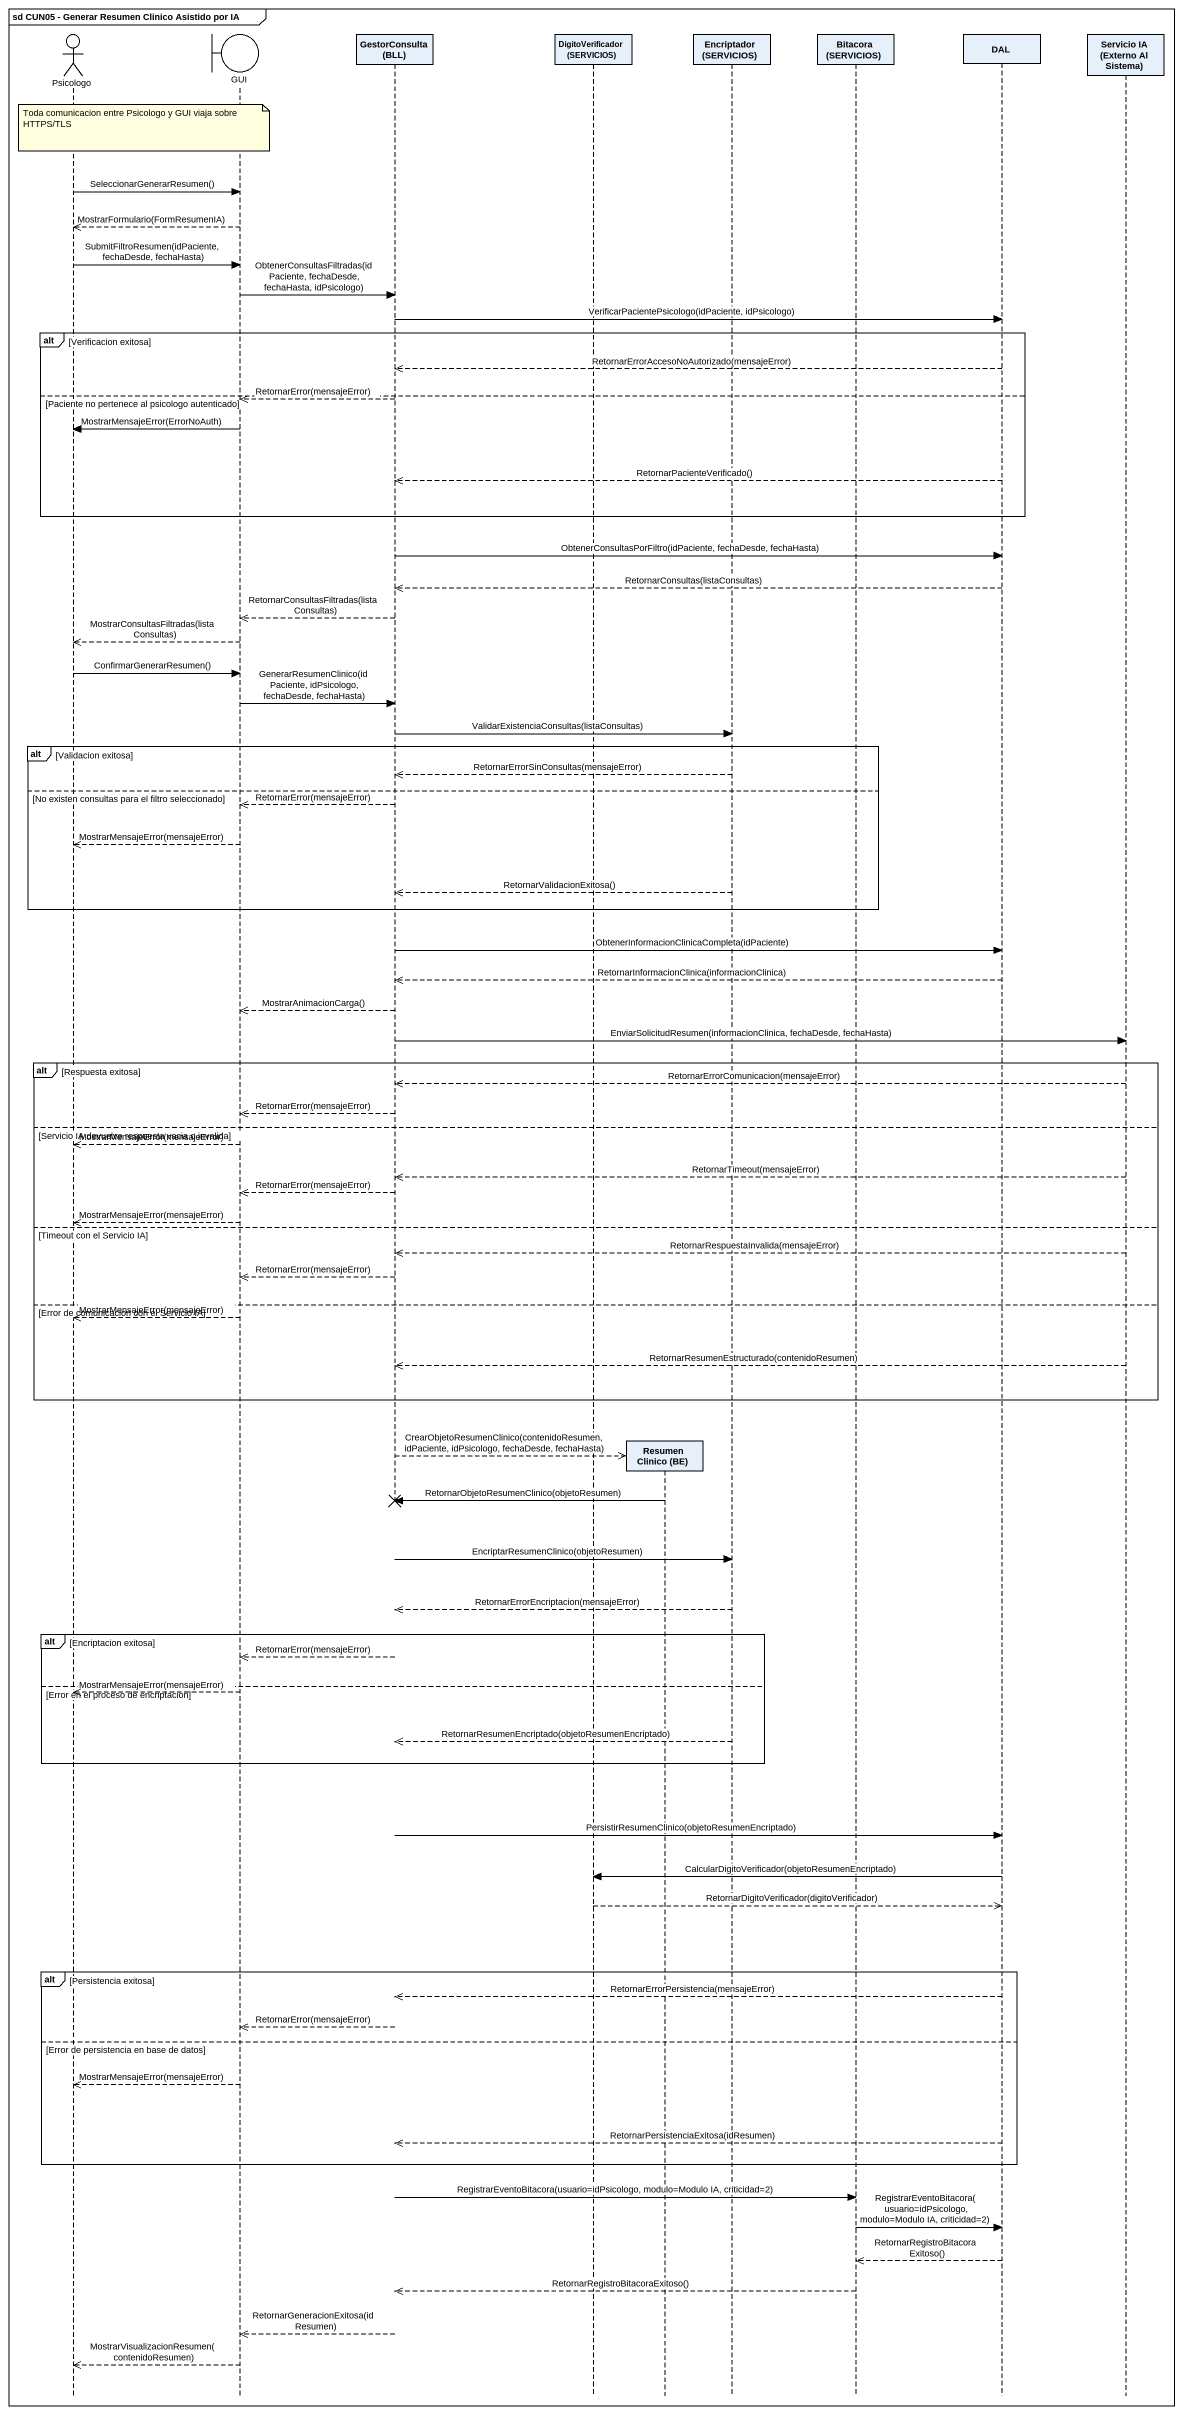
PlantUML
@startuml
mainframe sd CUN05 - Generar Resumen Clinico Asistido por IA
hide footbox
actor Psicologo
boundary GUI
participant "GestorConsulta (BLL)" as GestorConsulta_BLL
participant "DigitoVerificador (SERVICIOS)" as DigitoVerificador_SERVICIOS
participant "Resumen Clinico (BE)" as Resumen_Clinico_BE
participant "Encriptador (SERVICIOS)" as Encriptador_SERVICIOS
participant "Bitacora (SERVICIOS)" as Bitacora_SERVICIOS
participant DAL
participant "Servicio IA (Externo Al Sistema)" as Servicio_IA_Externo_Al

note over Psicologo : Toda comunicacion entre Psicologo y GUI viaja sobre HTTPS/TLS
Psicologo -> GUI : SeleccionarGenerarResumen()
GUI -->> Psicologo : MostrarFormulario(FormResumenIA)
Psicologo -> GUI : SubmitFiltroResumen(idPaciente, fechaDesde, fechaHasta)
GUI -> GestorConsulta_BLL : ObtenerConsultasFiltradas(idPaciente, fechaDesde, fechaHasta, idPsicologo)
GestorConsulta_BLL -> DAL : VerificarPacientePsicologo(idPaciente, idPsicologo)
alt Verificacion exitosa
  DAL -->> GestorConsulta_BLL : RetornarErrorAccesoNoAutorizado(mensajeError)
else Paciente no pertenece al psicologo autenticado
  GestorConsulta_BLL -->> GUI : RetornarError(mensajeError)
  GUI -> Psicologo : MostrarMensajeError(ErrorNoAuth)
  DAL -->> GestorConsulta_BLL : RetornarPacienteVerificado()
end
GestorConsulta_BLL -> DAL : ObtenerConsultasPorFiltro(idPaciente, fechaDesde, fechaHasta)
DAL -->> GestorConsulta_BLL : RetornarConsultas(listaConsultas)
GestorConsulta_BLL -->> GUI : RetornarConsultasFiltradas(listaConsultas)
GUI -->> Psicologo : MostrarConsultasFiltradas(listaConsultas)
Psicologo -> GUI : ConfirmarGenerarResumen()
GUI -> GestorConsulta_BLL : GenerarResumenClinico(idPaciente, idPsicologo, fechaDesde, fechaHasta)
GestorConsulta_BLL -> Encriptador_SERVICIOS : ValidarExistenciaConsultas(listaConsultas)
alt Validacion exitosa
  Encriptador_SERVICIOS -->> GestorConsulta_BLL : RetornarErrorSinConsultas(mensajeError)
else No existen consultas para el filtro seleccionado
  GestorConsulta_BLL -->> GUI : RetornarError(mensajeError)
  GUI -->> Psicologo : MostrarMensajeError(mensajeError)
  Encriptador_SERVICIOS -->> GestorConsulta_BLL : RetornarValidacionExitosa()
end
GestorConsulta_BLL -> DAL : ObtenerInformacionClinicaCompleta(idPaciente)
DAL -->> GestorConsulta_BLL : RetornarInformacionClinica(informacionClinica)
GestorConsulta_BLL -->> GUI : MostrarAnimacionCarga()
GestorConsulta_BLL -> Servicio_IA_Externo_Al : EnviarSolicitudResumen(informacionClinica, fechaDesde, fechaHasta)
alt Respuesta exitosa
  Servicio_IA_Externo_Al -->> GestorConsulta_BLL : RetornarErrorComunicacion(mensajeError)
  GestorConsulta_BLL -->> GUI : RetornarError(mensajeError)
else Servicio IA devuelve respuesta vacia o invalida
  GUI -->> Psicologo : MostrarMensajeError(mensajeError)
  Servicio_IA_Externo_Al -->> GestorConsulta_BLL : RetornarTimeout(mensajeError)
  GestorConsulta_BLL -->> GUI : RetornarError(mensajeError)
  GUI -->> Psicologo : MostrarMensajeError(mensajeError)
else Timeout con el Servicio IA
  Servicio_IA_Externo_Al -->> GestorConsulta_BLL : RetornarRespuestaInvalida(mensajeError)
  GestorConsulta_BLL -->> GUI : RetornarError(mensajeError)
else Error de comunicacion con el Servicio IA
  GUI -->> Psicologo : MostrarMensajeError(mensajeError)
  Servicio_IA_Externo_Al -->> GestorConsulta_BLL : RetornarResumenEstructurado(contenidoResumen)
end
GestorConsulta_BLL -->> Resumen_Clinico_BE ** : CrearObjetoResumenClinico(contenidoResumen, idPaciente, idPsicologo, fechaDesde, fechaHasta)
Resumen_Clinico_BE -> GestorConsulta_BLL !! : RetornarObjetoResumenClinico(objetoResumen)
GestorConsulta_BLL -> Encriptador_SERVICIOS : EncriptarResumenClinico(objetoResumen)
Encriptador_SERVICIOS -->> GestorConsulta_BLL : RetornarErrorEncriptacion(mensajeError)
alt Encriptacion exitosa
  GestorConsulta_BLL -->> GUI : RetornarError(mensajeError)
else Error en el proceso de encriptacion
  GUI -->> Psicologo : MostrarMensajeError(mensajeError)
  Encriptador_SERVICIOS -->> GestorConsulta_BLL : RetornarResumenEncriptado(objetoResumenEncriptado)
end
GestorConsulta_BLL -> DAL : PersistirResumenClinico(objetoResumenEncriptado)
DAL -> DigitoVerificador_SERVICIOS : CalcularDigitoVerificador(objetoResumenEncriptado)
DigitoVerificador_SERVICIOS -->> DAL : RetornarDigitoVerificador(digitoVerificador)
alt Persistencia exitosa
  DAL -->> GestorConsulta_BLL : RetornarErrorPersistencia(mensajeError)
  GestorConsulta_BLL -->> GUI : RetornarError(mensajeError)
else Error de persistencia en base de datos
  GUI -->> Psicologo : MostrarMensajeError(mensajeError)
  DAL -->> GestorConsulta_BLL : RetornarPersistenciaExitosa(idResumen)
end
GestorConsulta_BLL -> Bitacora_SERVICIOS : RegistrarEventoBitacora(usuario=idPsicologo, modulo=Modulo IA, criticidad=2)
Bitacora_SERVICIOS -> DAL : RegistrarEventoBitacora(usuario=idPsicologo, modulo=Modulo IA, criticidad=2)
DAL -->> Bitacora_SERVICIOS : RetornarRegistroBitacoraExitoso()
Bitacora_SERVICIOS -->> GestorConsulta_BLL : RetornarRegistroBitacoraExitoso()
GestorConsulta_BLL -->> GUI : RetornarGeneracionExitosa(idResumen)
GUI -->> Psicologo : MostrarVisualizacionResumen(contenidoResumen)
@enduml
